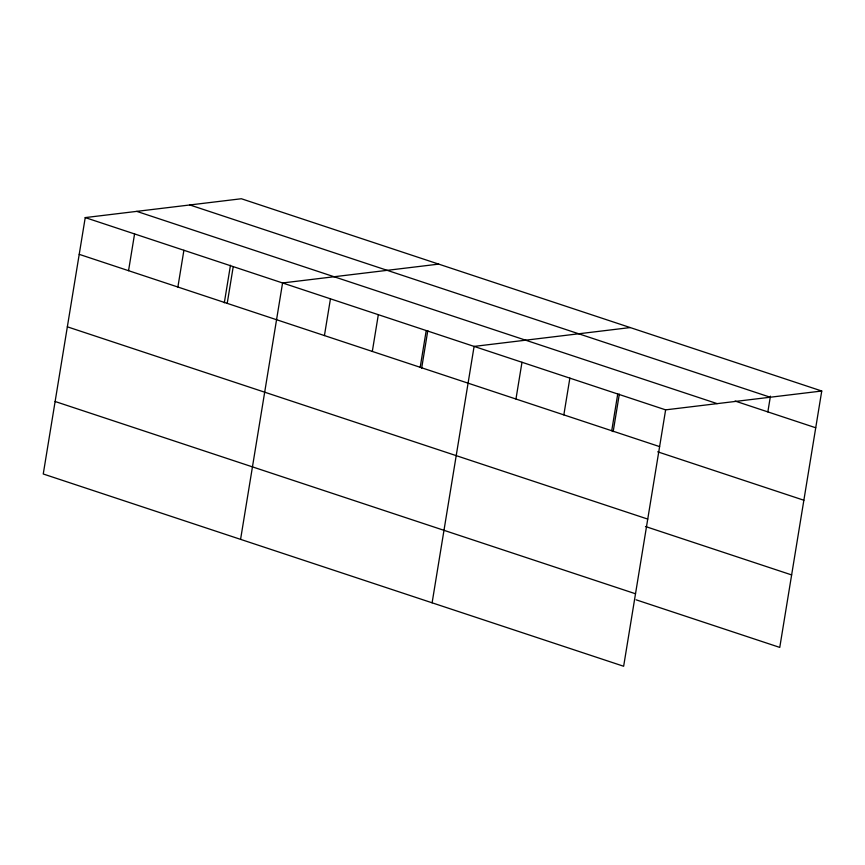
<?xml version="1.0" encoding="UTF-8"?>
<svg xmlns="http://www.w3.org/2000/svg" width="865" height="865" viewBox="0 0 865 865"><rect width="100%" height="100%" fill="white"/><g stroke="black" fill="none" stroke-linecap="round" stroke-linejoin="round"><path stroke-width="1.3" d="M821.75 391.012L241.357 198.745L85.235 217.591L43.25 473.988L623.643 666.255L665.628 409.859L821.75 391.012L779.765 647.409L636.121 599.823M128.55 270.68L134.572 233.928M177.887 287.029L183.899 250.277M224.316 302.804L230.468 265.263M227.214 303.366L233.236 266.615M240.578 539.36L282.574 282.963L438.696 264.117M324.429 335.566L330.452 298.825M372.318 351.428L378.329 314.687M420.195 367.29L426.218 330.549M421.655 368.176L427.797 330.635M432.111 602.808L474.096 346.411L630.217 327.565M515.962 399.025L521.984 362.273M563.839 414.886L569.862 378.135M611.728 430.748L617.74 393.997M613.177 431.624L619.329 394.083M767.85 411.902L770.434 396.148M189.835 204.962L770.228 397.23M735.088 401.046L815.727 427.764M136.757 211.374L717.15 403.631M85.235 217.591L665.628 409.859M79.223 254.342L659.606 446.61M657.692 451.822L803.866 500.24M67.351 326.819L647.734 519.087M645.463 526.504L791.637 574.922M55.122 401.501L635.505 593.768"/></g></svg>
